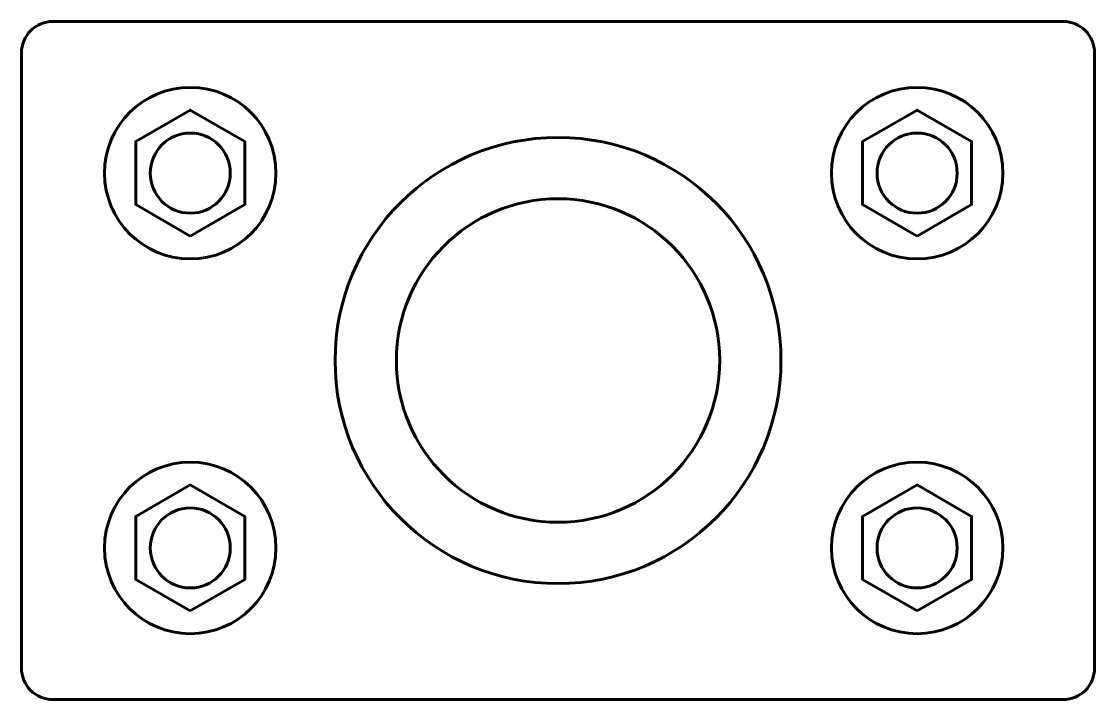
# Model space of a CAD drawing. Header units: millimetres. Extents: x 840 to 1012, y 564 to 672.
import ezdxf

# ---------------------------------------------------------------- set-up
doc = ezdxf.new("R2010")
doc.units = ezdxf.units.MM

msp = doc.modelspace()

# ---------------------------------------------------------------- linework, layer by layer
at = {"lineweight": 60}
msp.add_lwpolyline([(840.36, 666.66, -0.414214), (845.36, 671.66), (1006.61, 671.66, -0.414214), (1011.61, 666.66), (1011.61, 568.52, -0.414214), (1006.61, 563.52), (845.36, 563.52, -0.414214), (840.36, 568.52)], format="xyb", close=True, dxfattribs=at)
for points in [[(867.3, 637.44), (876, 642.46), (876, 652.5), (867.3, 657.52), (858.61, 652.5), (858.61, 642.46)], [(983.3, 637.44), (991.99, 642.46), (991.99, 652.5), (983.3, 657.52), (974.6, 652.5), (974.6, 642.46)], [(867.3, 577.67), (876, 582.68), (876, 592.72), (867.3, 597.74), (858.61, 592.72), (858.61, 582.68)], [(983.3, 577.67), (991.99, 582.68), (991.99, 592.72), (983.3, 597.74), (974.6, 592.72), (974.6, 582.68)]]:
    msp.add_lwpolyline(points, close=True, dxfattribs=at)
for centre, radius in [((867.3, 647.48), 13.68), ((983.3, 647.48), 13.68), ((867.3, 647.48), 6.39), ((925.99, 617.59), 35.58), ((983.3, 647.48), 6.39), ((925.99, 617.59), 25.8), ((867.3, 587.7), 13.68), ((983.3, 587.7), 13.68), ((867.3, 587.7), 6.39), ((983.3, 587.7), 6.39)]:
    msp.add_circle(centre, radius, dxfattribs=at)

doc.saveas('drawing.dxf')
